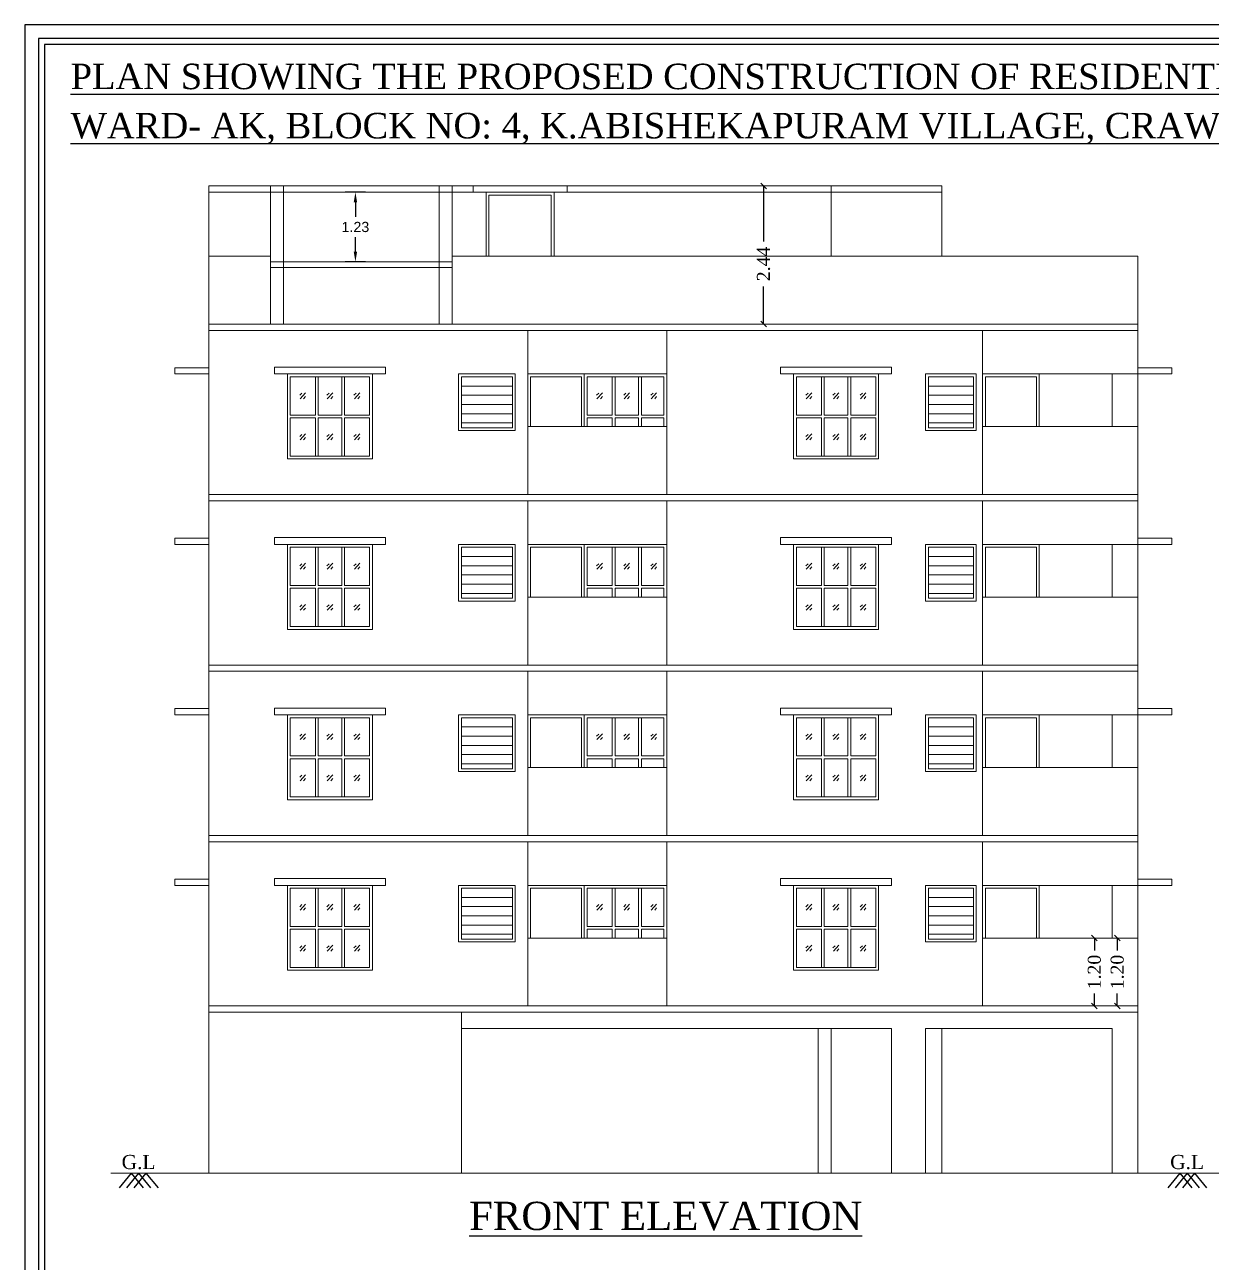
# Model space of a CAD drawing. Header units: metres. Extents: x 6 to 169, y 61 to 125.
# Drawn here: x 5.62 to 26.56, y 102.66 to 124.51 of the extents above; entities that cross this region are included whole.
import ezdxf
from ezdxf.enums import TextEntityAlignment as Align

# ---------------------------------------------------------------- set-up
doc = ezdxf.new("R2010")
doc.units = ezdxf.units.M
doc.header["$MEASUREMENT"] = 0
doc.header["$PDMODE"] = 3
doc.layers.get('0').update_dxf_attribs({"lineweight": 5})
doc.layers.get('DEFPOINTS').update_dxf_attribs({"lineweight": 5})
for name, color, linetype in [('BLK_1_FLR_1_BALCONY_1', 5, 'Continuous'), ('BLK_1_FLR_1_BALCONY_2', 5, 'Continuous'), ('BLK_1_ROOF_WATER_TANK_HT', 235, 'Continuous'), ('BLK_1_STAIR_HEADROOM', 1, 'Continuous')]:
    doc.layers.add(name, color=color, linetype=linetype)
doc.styles.add('Isa-', font='times.ttf')
doc.styles.get("Standard").update_dxf_attribs({"font": 'arial.ttf'})
doc.styles.add('STYLE2', font='times.ttf')
doc.dimstyles.new('Copy of ISO-25', dxfattribs={"dimscale": 0, "dimtxt": 0.23, "dimasz": 0.1, "dimexe": 1.25, "dimexo": 0.625, "dimgap": 0.11, "dimtad": 0, "dimzin": 1, "dimdsep": 46, "dimtxsty": 'STYLE2', "dimblk": 'OBLIQUE', "dimcen": 0, "dimse1": 1, "dimse2": 1, "dimclrd": 1, "dimclrt": 3, "dimadec": 0, "dimazin": 2, "dimtfac": 1, "dimtix": 1, "dimtofl": 0, "dimtmove": 0, "dimatfit": 3, "dimldrblk": 'OBLIQUE', "dimfxl": 0, "dimtolj": 1, "dimarcsym": 0})
doc.dimstyles.new('STANDARD$0', dxfattribs={"dimtxt": 0.3, "dimasz": 0.3, "dimexe": 3, "dimexo": 1, "dimgap": 1.5, "dimtad": 1, "dimdec": 1, "dimzin": 1, "dimdsep": 46, "dimtxsty": 'Standard', "dimblk": 'OBLIQUE', "dimcen": 0.09375, "dimdle": 1, "dimclrd": 8, "dimclre": 8, "dimclrt": 7, "dimadec": 1, "dimazin": 0, "dimtfac": 1, "dimtdec": 1, "dimtix": 1, "dimtmove": 2, "dimatfit": 3, "dimldrblk": 'ARCHTICK', "dimfxl": 0, "dimfrac": 2, "dimtolj": 1, "dimtzin": 0, "dimarcsym": 0})

# ---------------------------------------------------------------- blocks, each defined once
blk = doc.blocks.new('_Oblique')
at = {"color": 0, "linetype": 'ByBlock', "lineweight": -2}
blk.add_line((-0.5, -0.5), (0.5, 0.5), dxfattribs=at)
blk = doc.blocks.new('*D786')
at = {"layer": 'BLK_1_STAIR_HEADROOM', "lineweight": -2}
for p, q in [((18.661, 121.667), (18.661, 120.687)), ((18.661, 119.227), (18.661, 119.892))]:
    blk.add_line(p, q, dxfattribs=at)
at = {"layer": 'DEFPOINTS', "color": 0}
for p in [(19.211, 121.667), (9.738, 119.227), (18.661, 119.227)]:
    blk.add_point(p, dxfattribs=at)
at = {"layer": 'BLK_1_STAIR_HEADROOM', "lineweight": -2, "xscale": 0.1, "yscale": 0.1, "zscale": 0.1}
for p, rotation in [((18.661, 121.667), 90), ((18.661, 119.227), 270)]:
    blk.add_blockref('_Oblique', p, dxfattribs=dict(at, rotation=rotation))
at = {"layer": 'BLK_1_STAIR_HEADROOM', "insert": (18.661, 120.29), "char_height": 0.23, "attachment_point": 5, "rotation": 90, "style": 'STYLE2'}
blk.add_mtext('\\A1;2.44', dxfattribs=at)
blk = doc.blocks.new('*D787')
at = {"layer": 'BLK_1_FLR_1_BALCONY_1', "color": 0, "lineweight": -2}
for p, q in [((24.906, 108.387), (24.906, 108.169)), ((24.906, 107.187), (24.906, 107.406))]:
    blk.add_line(p, q, dxfattribs=at)
at = {"layer": 'DEFPOINTS', "color": 0}
for p in [(25.267, 108.387), (24.906, 107.187), (25.267, 107.187)]:
    blk.add_point(p, dxfattribs=at)
at = {"layer": 'BLK_1_FLR_1_BALCONY_1', "color": 0, "lineweight": -2, "xscale": 0.1, "yscale": 0.1, "zscale": 0.1}
for p, rotation in [((24.906, 108.387), 90), ((24.906, 107.187), 270)]:
    blk.add_blockref('_Oblique', p, dxfattribs=dict(at, rotation=rotation))
at = {"layer": 'BLK_1_FLR_1_BALCONY_1', "insert": (24.906, 107.787), "char_height": 0.23, "attachment_point": 5, "rotation": 90, "style": 'STYLE2'}
blk.add_mtext('\\A1;1.20', dxfattribs=at)
blk = doc.blocks.new('*D654')
at = {"layer": 'BLK_1_FLR_1_BALCONY_2', "color": 0, "lineweight": -2}
for p, q in [((24.502, 108.387), (24.502, 108.169)), ((24.502, 107.187), (24.502, 107.406))]:
    blk.add_line(p, q, dxfattribs=at)
at = {"layer": 'DEFPOINTS', "color": 0}
for p in [(24.864, 108.387), (24.502, 107.187), (24.864, 107.187)]:
    blk.add_point(p, dxfattribs=at)
at = {"layer": 'BLK_1_FLR_1_BALCONY_2', "color": 0, "lineweight": -2, "xscale": 0.1, "yscale": 0.1, "zscale": 0.1}
for p, rotation in [((24.502, 108.387), 90), ((24.502, 107.187), 270)]:
    blk.add_blockref('_Oblique', p, dxfattribs=dict(at, rotation=rotation))
at = {"layer": 'BLK_1_FLR_1_BALCONY_2', "insert": (24.502, 107.787), "char_height": 0.23, "attachment_point": 5, "rotation": 90, "style": 'STYLE2'}
blk.add_mtext('\\A1;1.20', dxfattribs=at)
blk = doc.blocks.new('*D801')
at = {"layer": 'BLK_1_ROOF_WATER_TANK_HT', "color": 0, "lineweight": -2}
for p, q in [((11.636, 121.557), (11.276, 121.557)), ((11.456, 121.377), (11.456, 121.124)), ((11.456, 120.507), (11.456, 120.76)), ((11.636, 120.327), (11.276, 120.327))]:
    blk.add_line(p, q, dxfattribs=at)
at = {"layer": 'BLK_1_ROOF_WATER_TANK_HT', "color": 0}
for points in [[(11.426, 121.377), (11.486, 121.377), (11.456, 121.557)], [(11.426, 120.507), (11.486, 120.507), (11.456, 120.327)]]:
    blk.add_solid(points, dxfattribs=at)
at = {"layer": 'DEFPOINTS', "color": 0}
for p in [(11.456, 121.557), (11.874, 121.557), (11.874, 120.327)]:
    blk.add_point(p, dxfattribs=at)
at = {"layer": 'BLK_1_ROOF_WATER_TANK_HT', "color": 0, "insert": (11.456, 120.942), "char_height": 0.18, "attachment_point": 5}
blk.add_mtext('\\A1;1.23', dxfattribs=at)

msp = doc.modelspace()

# ---------------------------------------------------------------- linework, layer by layer
for p, q in [((8.86707, 121.6674), (8.86707, 104.2374)), ((8.86707, 121.6674), (9.95707, 121.6674)), ((8.86707, 121.5574), (9.95707, 121.5574)), ((9.95707, 121.6674), (13.16707, 121.6674)), ((9.95707, 119.2274), (9.95707, 121.6674)), ((9.95707, 121.5574), (13.16707, 121.5574)), ((10.18707, 119.2274), (10.18707, 121.6674)), ((12.93707, 121.6674), (12.93707, 119.2274)), ((13.16707, 121.6674), (21.80707, 121.6674)), ((13.16707, 119.2274), (13.16707, 121.6674)), ((13.16707, 121.5574), (21.80707, 121.5574)), ((13.53207, 121.5574), (13.53207, 121.6674)), ((13.76207, 121.5574), (13.76207, 120.4274)), ((14.96207, 121.5574), (14.96207, 120.4274)), ((15.19207, 121.5574), (15.19207, 121.6674)), ((19.85707, 121.6674), (19.85707, 120.4274)), ((21.80707, 120.4274), (21.80707, 121.6674)), ((8.86707, 120.4274), (9.95707, 120.4274)), ((13.16707, 120.4274), (25.26707, 120.4274)), ((25.26707, 120.4274), (25.26707, 104.2374)), ((9.95707, 120.3274), (13.16707, 120.3274)), ((9.95707, 120.2274), (13.16707, 120.2274)), ((8.86707, 119.2274), (25.26707, 119.2274)), ((8.86707, 119.1174), (25.26707, 119.1174)), ((14.49707, 116.2174), (14.49707, 119.1174)), ((16.95207, 116.2174), (16.95207, 119.1174)), ((22.52707, 116.2174), (22.52707, 119.1174)), ((8.26707, 118.3474), (8.26707, 118.4574)), ((8.26707, 118.4574), (8.86707, 118.4574)), ((11.98707, 118.4674), (10.02707, 118.4674)), ((10.02707, 118.4674), (10.02707, 118.3474)), ((11.98707, 118.3474), (11.98707, 118.4674)), ((20.92207, 118.4674), (18.96207, 118.4674)), ((18.96207, 118.4674), (18.96207, 118.3474)), ((20.92207, 118.3474), (20.92207, 118.4674)), ((25.86707, 118.4574), (25.26707, 118.4574)), ((25.86707, 118.3474), (25.86707, 118.4574)), ((8.86707, 118.3474), (8.26707, 118.3474)), ((10.02707, 118.3474), (10.25707, 118.3474)), ((10.74874, 117.6224), (10.74874, 118.2974)), ((10.79874, 117.6224), (10.79874, 118.2974)), ((11.2154, 117.6224), (11.2154, 118.2974)), ((11.2654, 117.6224), (11.2654, 118.2974)), ((11.70707, 117.6224), (11.70707, 118.2974)), ((11.75707, 118.3474), (11.98707, 118.3474)), ((14.49707, 118.3474), (16.90707, 118.3474)), ((15.98874, 117.6224), (15.98874, 118.2974)), ((16.03874, 117.6224), (16.03874, 118.2974)), ((16.4554, 117.6224), (16.4554, 118.2974)), ((16.5054, 117.6224), (16.5054, 118.2974)), ((16.90207, 117.6224), (16.90207, 118.2974)), ((18.96207, 118.3474), (19.19207, 118.3474)), ((19.68374, 117.6224), (19.68374, 118.2974)), ((19.73374, 117.6224), (19.73374, 118.2974)), ((20.1504, 117.6224), (20.1504, 118.2974)), ((20.2004, 117.6224), (20.2004, 118.2974)), ((20.64207, 117.6224), (20.64207, 118.2974)), ((20.69207, 118.3474), (20.92207, 118.3474)), ((22.52707, 118.3474), (25.26707, 118.3474)), ((24.81707, 118.3474), (24.81707, 117.4174)), ((25.26707, 118.3474), (25.86707, 118.3474)), ((10.47264, 117.97034), (10.51266, 118.00633)), ((10.57581, 118.01377), (10.47999, 117.9099)), ((10.9518, 117.97034), (10.99183, 118.00633)), ((11.05498, 118.01377), (10.95916, 117.9099)), ((11.43097, 117.97034), (11.47099, 118.00633)), ((11.53415, 118.01377), (11.43833, 117.9099)), ((13.32707, 118.1344), (14.22707, 118.1344)), ((15.71264, 117.97034), (15.75266, 118.00633)), ((15.81581, 118.01377), (15.71999, 117.9099)), ((16.1918, 117.97034), (16.23183, 118.00633)), ((16.29498, 118.01377), (16.19916, 117.9099)), ((16.67097, 117.97034), (16.71099, 118.00633)), ((16.77415, 118.01377), (16.67833, 117.9099)), ((19.40764, 117.97034), (19.44766, 118.00633)), ((19.51081, 118.01377), (19.41499, 117.9099)), ((19.8868, 117.97034), (19.92683, 118.00633)), ((19.98998, 118.01377), (19.89416, 117.9099)), ((20.36597, 117.97034), (20.40599, 118.00633)), ((20.46915, 118.01377), (20.37333, 117.9099)), ((21.57207, 118.1344), (22.36707, 118.1344)), ((10.54268, 117.91036), (10.5757, 117.94935)), ((11.02184, 117.91036), (11.05486, 117.94935)), ((11.50101, 117.91036), (11.53403, 117.94935)), ((13.32707, 117.97141), (14.22707, 117.97141)), ((13.32707, 117.80842), (14.22707, 117.80842)), ((15.78268, 117.91036), (15.8157, 117.94935)), ((16.26184, 117.91036), (16.29486, 117.94935)), ((16.74101, 117.91036), (16.77403, 117.94935)), ((19.47768, 117.91036), (19.5107, 117.94935)), ((19.95684, 117.91036), (19.98986, 117.94935)), ((20.43601, 117.91036), (20.46903, 117.94935)), ((21.57207, 117.97141), (22.36707, 117.97141)), ((21.57207, 117.80842), (22.36707, 117.80842)), ((10.30707, 117.6224), (10.74874, 117.6224)), ((10.30707, 117.5724), (10.74874, 117.5724)), ((10.74874, 116.8974), (10.74874, 117.5724)), ((10.79874, 117.6224), (11.2154, 117.6224)), ((10.79874, 117.5724), (11.2154, 117.5724)), ((10.79874, 116.8974), (10.79874, 117.5724)), ((11.2154, 116.8974), (11.2154, 117.5724)), ((11.2654, 117.6224), (11.70707, 117.6224)), ((11.2654, 117.5724), (11.70707, 117.5724)), ((11.2654, 116.8974), (11.2654, 117.5724)), ((11.70707, 116.8974), (11.70707, 117.5724)), ((13.32707, 117.64542), (14.22707, 117.64542)), ((15.54707, 117.6224), (15.98874, 117.6224)), ((15.54707, 117.5724), (15.98874, 117.5724)), ((15.98874, 117.4174), (15.98874, 117.5724)), ((16.03874, 117.6224), (16.4554, 117.6224)), ((16.03874, 117.5724), (16.4554, 117.5724)), ((16.03874, 117.4174), (16.03874, 117.5724)), ((16.4554, 117.4174), (16.4554, 117.5724)), ((16.5054, 117.6224), (16.90207, 117.6224)), ((16.5054, 117.5724), (16.90207, 117.5724)), ((16.5054, 117.4174), (16.5054, 117.5724)), ((16.90207, 117.4174), (16.90207, 117.5724)), ((19.24207, 117.6224), (19.68374, 117.6224)), ((19.24207, 117.5724), (19.68374, 117.5724)), ((19.68374, 116.8974), (19.68374, 117.5724)), ((19.73374, 117.6224), (20.1504, 117.6224)), ((19.73374, 117.5724), (20.1504, 117.5724)), ((19.73374, 116.8974), (19.73374, 117.5724)), ((20.1504, 116.8974), (20.1504, 117.5724)), ((20.2004, 117.6224), (20.64207, 117.6224)), ((20.2004, 117.5724), (20.64207, 117.5724)), ((20.2004, 116.8974), (20.2004, 117.5724)), ((20.64207, 116.8974), (20.64207, 117.5724)), ((21.57207, 117.64542), (22.36707, 117.64542)), ((13.32707, 117.48243), (14.22707, 117.48243)), ((14.49707, 117.4174), (16.95207, 117.4174)), ((21.57207, 117.48243), (22.36707, 117.48243)), ((22.52707, 117.4174), (25.26707, 117.4174)), ((10.47264, 117.24534), (10.51266, 117.28133)), ((10.57581, 117.28877), (10.47999, 117.1849)), ((10.54268, 117.18536), (10.5757, 117.22435)), ((10.9518, 117.24534), (10.99183, 117.28133)), ((11.05498, 117.28877), (10.95916, 117.1849)), ((11.02184, 117.18536), (11.05486, 117.22435)), ((11.43097, 117.24534), (11.47099, 117.28133)), ((11.53415, 117.28877), (11.43833, 117.1849)), ((11.50101, 117.18536), (11.53403, 117.22435)), ((19.40764, 117.24534), (19.44766, 117.28133)), ((19.51081, 117.28877), (19.41499, 117.1849)), ((19.47768, 117.18536), (19.5107, 117.22435)), ((19.8868, 117.24534), (19.92683, 117.28133)), ((19.98998, 117.28877), (19.89416, 117.1849)), ((19.95684, 117.18536), (19.98986, 117.22435)), ((20.36597, 117.24534), (20.40599, 117.28133)), ((20.46915, 117.28877), (20.37333, 117.1849)), ((20.43601, 117.18536), (20.46903, 117.22435)), ((8.86707, 116.2174), (25.26707, 116.2174)), ((8.86707, 116.1074), (25.26707, 116.1074)), ((14.49707, 113.2074), (14.49707, 116.1074)), ((16.95207, 113.2074), (16.95207, 116.1074)), ((22.52707, 113.2074), (22.52707, 116.1074)), ((8.26707, 115.3374), (8.26707, 115.4474)), ((8.26707, 115.4474), (8.86707, 115.4474)), ((11.98707, 115.4574), (10.02707, 115.4574)), ((10.02707, 115.4574), (10.02707, 115.3374)), ((11.98707, 115.3374), (11.98707, 115.4574)), ((20.92207, 115.4574), (18.96207, 115.4574)), ((18.96207, 115.4574), (18.96207, 115.3374)), ((20.92207, 115.3374), (20.92207, 115.4574)), ((25.86707, 115.4474), (25.26707, 115.4474)), ((25.86707, 115.3374), (25.86707, 115.4474)), ((8.86707, 115.3374), (8.26707, 115.3374)), ((10.02707, 115.3374), (10.25707, 115.3374)), ((10.74874, 114.6124), (10.74874, 115.2874)), ((10.79874, 114.6124), (10.79874, 115.2874)), ((11.2154, 114.6124), (11.2154, 115.2874)), ((11.2654, 114.6124), (11.2654, 115.2874)), ((11.70707, 114.6124), (11.70707, 115.2874)), ((11.75707, 115.3374), (11.98707, 115.3374)), ((14.49707, 115.3374), (16.90707, 115.3374)), ((15.98874, 114.6124), (15.98874, 115.2874)), ((16.03874, 114.6124), (16.03874, 115.2874)), ((16.4554, 114.6124), (16.4554, 115.2874)), ((16.5054, 114.6124), (16.5054, 115.2874)), ((16.90207, 114.6124), (16.90207, 115.2874)), ((18.96207, 115.3374), (19.19207, 115.3374)), ((19.68374, 114.6124), (19.68374, 115.2874)), ((19.73374, 114.6124), (19.73374, 115.2874)), ((20.1504, 114.6124), (20.1504, 115.2874)), ((20.2004, 114.6124), (20.2004, 115.2874)), ((20.64207, 114.6124), (20.64207, 115.2874)), ((20.69207, 115.3374), (20.92207, 115.3374)), ((22.52707, 115.3374), (25.26707, 115.3374)), ((24.81707, 115.3374), (24.81707, 114.4074)), ((25.26707, 115.3374), (25.86707, 115.3374)), ((10.47264, 114.96034), (10.51266, 114.99633)), ((10.57581, 115.00377), (10.47999, 114.8999)), ((10.9518, 114.96034), (10.99183, 114.99633)), ((11.05498, 115.00377), (10.95916, 114.8999)), ((11.43097, 114.96034), (11.47099, 114.99633)), ((11.53415, 115.00377), (11.43833, 114.8999)), ((13.32707, 115.1244), (14.22707, 115.1244)), ((13.32707, 114.96141), (14.22707, 114.96141)), ((15.71264, 114.96034), (15.75266, 114.99633)), ((15.81581, 115.00377), (15.71999, 114.8999)), ((16.1918, 114.96034), (16.23183, 114.99633)), ((16.29498, 115.00377), (16.19916, 114.8999)), ((16.67097, 114.96034), (16.71099, 114.99633)), ((16.77415, 115.00377), (16.67833, 114.8999)), ((19.40764, 114.96034), (19.44766, 114.99633)), ((19.51081, 115.00377), (19.41499, 114.8999)), ((19.8868, 114.96034), (19.92683, 114.99633)), ((19.98998, 115.00377), (19.89416, 114.8999)), ((20.36597, 114.96034), (20.40599, 114.99633)), ((20.46915, 115.00377), (20.37333, 114.8999)), ((21.57207, 115.1244), (22.36707, 115.1244)), ((21.57207, 114.96141), (22.36707, 114.96141)), ((10.54268, 114.90036), (10.5757, 114.93935)), ((11.02184, 114.90036), (11.05486, 114.93935)), ((11.50101, 114.90036), (11.53403, 114.93935)), ((13.32707, 114.79842), (14.22707, 114.79842)), ((15.78268, 114.90036), (15.8157, 114.93935)), ((16.26184, 114.90036), (16.29486, 114.93935)), ((16.74101, 114.90036), (16.77403, 114.93935)), ((19.47768, 114.90036), (19.5107, 114.93935)), ((19.95684, 114.90036), (19.98986, 114.93935)), ((20.43601, 114.90036), (20.46903, 114.93935)), ((21.57207, 114.79842), (22.36707, 114.79842)), ((10.30707, 114.6124), (10.74874, 114.6124)), ((10.30707, 114.5624), (10.74874, 114.5624)), ((10.74874, 113.8874), (10.74874, 114.5624)), ((10.79874, 114.6124), (11.2154, 114.6124)), ((10.79874, 114.5624), (11.2154, 114.5624)), ((10.79874, 113.8874), (10.79874, 114.5624)), ((11.2154, 113.8874), (11.2154, 114.5624)), ((11.2654, 114.6124), (11.70707, 114.6124)), ((11.2654, 114.5624), (11.70707, 114.5624)), ((11.2654, 113.8874), (11.2654, 114.5624)), ((11.70707, 113.8874), (11.70707, 114.5624)), ((13.32707, 114.63542), (14.22707, 114.63542)), ((15.54707, 114.6124), (15.98874, 114.6124)), ((15.54707, 114.5624), (15.98874, 114.5624)), ((15.98874, 114.4074), (15.98874, 114.5624)), ((16.03874, 114.6124), (16.4554, 114.6124)), ((16.03874, 114.5624), (16.4554, 114.5624)), ((16.03874, 114.4074), (16.03874, 114.5624)), ((16.4554, 114.4074), (16.4554, 114.5624)), ((16.5054, 114.6124), (16.90207, 114.6124)), ((16.5054, 114.5624), (16.90207, 114.5624)), ((16.5054, 114.4074), (16.5054, 114.5624)), ((16.90207, 114.4074), (16.90207, 114.5624)), ((19.24207, 114.6124), (19.68374, 114.6124)), ((19.24207, 114.5624), (19.68374, 114.5624)), ((19.68374, 113.8874), (19.68374, 114.5624)), ((19.73374, 114.6124), (20.1504, 114.6124)), ((19.73374, 114.5624), (20.1504, 114.5624)), ((19.73374, 113.8874), (19.73374, 114.5624)), ((20.1504, 113.8874), (20.1504, 114.5624)), ((20.2004, 114.6124), (20.64207, 114.6124)), ((20.2004, 114.5624), (20.64207, 114.5624)), ((20.2004, 113.8874), (20.2004, 114.5624)), ((20.64207, 113.8874), (20.64207, 114.5624)), ((21.57207, 114.63542), (22.36707, 114.63542)), ((13.32707, 114.47243), (14.22707, 114.47243)), ((14.49707, 114.4074), (16.95207, 114.4074)), ((21.57207, 114.47243), (22.36707, 114.47243)), ((22.52707, 114.4074), (25.26707, 114.4074)), ((10.47264, 114.23534), (10.51266, 114.27133)), ((10.57581, 114.27877), (10.47999, 114.1749)), ((10.54268, 114.17536), (10.5757, 114.21435)), ((10.9518, 114.23534), (10.99183, 114.27133)), ((11.05498, 114.27877), (10.95916, 114.1749)), ((11.02184, 114.17536), (11.05486, 114.21435)), ((11.43097, 114.23534), (11.47099, 114.27133)), ((11.53415, 114.27877), (11.43833, 114.1749)), ((11.50101, 114.17536), (11.53403, 114.21435)), ((19.40764, 114.23534), (19.44766, 114.27133)), ((19.51081, 114.27877), (19.41499, 114.1749)), ((19.47768, 114.17536), (19.5107, 114.21435)), ((19.8868, 114.23534), (19.92683, 114.27133)), ((19.98998, 114.27877), (19.89416, 114.1749)), ((19.95684, 114.17536), (19.98986, 114.21435)), ((20.36597, 114.23534), (20.40599, 114.27133)), ((20.46915, 114.27877), (20.37333, 114.1749)), ((20.43601, 114.17536), (20.46903, 114.21435)), ((8.86707, 113.2074), (25.26707, 113.2074)), ((8.86707, 113.0974), (25.26707, 113.0974)), ((14.49707, 110.1974), (14.49707, 113.0974)), ((16.95207, 110.1974), (16.95207, 113.0974)), ((22.52707, 110.1974), (22.52707, 113.0974)), ((8.26707, 112.3274), (8.26707, 112.4374)), ((8.26707, 112.4374), (8.86707, 112.4374)), ((8.86707, 112.3274), (8.26707, 112.3274)), ((11.98707, 112.4474), (10.02707, 112.4474)), ((10.02707, 112.4474), (10.02707, 112.3274)), ((10.02707, 112.3274), (10.25707, 112.3274)), ((11.75707, 112.3274), (11.98707, 112.3274)), ((11.98707, 112.3274), (11.98707, 112.4474)), ((14.49707, 112.3274), (16.90707, 112.3274)), ((20.92207, 112.4474), (18.96207, 112.4474)), ((18.96207, 112.4474), (18.96207, 112.3274)), ((18.96207, 112.3274), (19.19207, 112.3274)), ((20.69207, 112.3274), (20.92207, 112.3274)), ((20.92207, 112.3274), (20.92207, 112.4474)), ((22.52707, 112.3274), (25.26707, 112.3274)), ((24.81707, 112.3274), (24.81707, 111.3974)), ((25.86707, 112.4374), (25.26707, 112.4374)), ((25.26707, 112.3274), (25.86707, 112.3274)), ((25.86707, 112.3274), (25.86707, 112.4374)), ((10.74874, 111.6024), (10.74874, 112.2774)), ((10.79874, 111.6024), (10.79874, 112.2774)), ((11.2154, 111.6024), (11.2154, 112.2774)), ((11.2654, 111.6024), (11.2654, 112.2774)), ((11.70707, 111.6024), (11.70707, 112.2774)), ((13.32707, 112.1144), (14.22707, 112.1144)), ((15.98874, 111.6024), (15.98874, 112.2774)), ((16.03874, 111.6024), (16.03874, 112.2774)), ((16.4554, 111.6024), (16.4554, 112.2774)), ((16.5054, 111.6024), (16.5054, 112.2774)), ((16.90207, 111.6024), (16.90207, 112.2774)), ((19.68374, 111.6024), (19.68374, 112.2774)), ((19.73374, 111.6024), (19.73374, 112.2774)), ((20.1504, 111.6024), (20.1504, 112.2774)), ((20.2004, 111.6024), (20.2004, 112.2774)), ((20.64207, 111.6024), (20.64207, 112.2774)), ((21.57207, 112.1144), (22.36707, 112.1144)), ((10.47264, 111.95034), (10.51266, 111.98633)), ((10.57581, 111.99377), (10.47999, 111.8899)), ((10.54268, 111.89036), (10.5757, 111.92935)), ((10.9518, 111.95034), (10.99183, 111.98633)), ((11.05498, 111.99377), (10.95916, 111.8899)), ((11.02184, 111.89036), (11.05486, 111.92935)), ((11.43097, 111.95034), (11.47099, 111.98633)), ((11.53415, 111.99377), (11.43833, 111.8899)), ((11.50101, 111.89036), (11.53403, 111.92935)), ((13.32707, 111.95141), (14.22707, 111.95141)), ((15.71264, 111.95034), (15.75266, 111.98633)), ((15.81581, 111.99377), (15.71999, 111.8899)), ((15.78268, 111.89036), (15.8157, 111.92935)), ((16.1918, 111.95034), (16.23183, 111.98633)), ((16.29498, 111.99377), (16.19916, 111.8899)), ((16.26184, 111.89036), (16.29486, 111.92935)), ((16.67097, 111.95034), (16.71099, 111.98633)), ((16.77415, 111.99377), (16.67833, 111.8899)), ((16.74101, 111.89036), (16.77403, 111.92935)), ((19.40764, 111.95034), (19.44766, 111.98633)), ((19.51081, 111.99377), (19.41499, 111.8899)), ((19.47768, 111.89036), (19.5107, 111.92935)), ((19.8868, 111.95034), (19.92683, 111.98633)), ((19.98998, 111.99377), (19.89416, 111.8899)), ((19.95684, 111.89036), (19.98986, 111.92935)), ((20.36597, 111.95034), (20.40599, 111.98633)), ((20.46915, 111.99377), (20.37333, 111.8899)), ((20.43601, 111.89036), (20.46903, 111.92935)), ((21.57207, 111.95141), (22.36707, 111.95141)), ((13.32707, 111.78842), (14.22707, 111.78842)), ((21.57207, 111.78842), (22.36707, 111.78842)), ((10.30707, 111.6024), (10.74874, 111.6024)), ((10.30707, 111.5524), (10.74874, 111.5524)), ((10.74874, 110.8774), (10.74874, 111.5524)), ((10.79874, 111.6024), (11.2154, 111.6024)), ((10.79874, 111.5524), (11.2154, 111.5524)), ((10.79874, 110.8774), (10.79874, 111.5524)), ((11.2154, 110.8774), (11.2154, 111.5524)), ((11.2654, 111.6024), (11.70707, 111.6024)), ((11.2654, 111.5524), (11.70707, 111.5524)), ((11.2654, 110.8774), (11.2654, 111.5524)), ((11.70707, 110.8774), (11.70707, 111.5524)), ((13.32707, 111.62542), (14.22707, 111.62542)), ((13.32707, 111.46243), (14.22707, 111.46243)), ((15.54707, 111.6024), (15.98874, 111.6024)), ((15.54707, 111.5524), (15.98874, 111.5524)), ((15.98874, 111.3974), (15.98874, 111.5524)), ((16.03874, 111.6024), (16.4554, 111.6024)), ((16.03874, 111.5524), (16.4554, 111.5524)), ((16.03874, 111.3974), (16.03874, 111.5524)), ((16.4554, 111.3974), (16.4554, 111.5524)), ((16.5054, 111.6024), (16.90207, 111.6024)), ((16.5054, 111.5524), (16.90207, 111.5524)), ((16.5054, 111.3974), (16.5054, 111.5524)), ((16.90207, 111.3974), (16.90207, 111.5524)), ((19.24207, 111.6024), (19.68374, 111.6024)), ((19.24207, 111.5524), (19.68374, 111.5524)), ((19.68374, 110.8774), (19.68374, 111.5524)), ((19.73374, 111.6024), (20.1504, 111.6024)), ((19.73374, 111.5524), (20.1504, 111.5524)), ((19.73374, 110.8774), (19.73374, 111.5524)), ((20.1504, 110.8774), (20.1504, 111.5524)), ((20.2004, 111.6024), (20.64207, 111.6024)), ((20.2004, 111.5524), (20.64207, 111.5524)), ((20.2004, 110.8774), (20.2004, 111.5524)), ((20.64207, 110.8774), (20.64207, 111.5524)), ((21.57207, 111.62542), (22.36707, 111.62542)), ((21.57207, 111.46243), (22.36707, 111.46243)), ((10.47264, 111.22534), (10.51266, 111.26133)), ((10.57581, 111.26877), (10.47999, 111.1649)), ((10.9518, 111.22534), (10.99183, 111.26133)), ((11.05498, 111.26877), (10.95916, 111.1649)), ((11.43097, 111.22534), (11.47099, 111.26133)), ((11.53415, 111.26877), (11.43833, 111.1649)), ((14.49707, 111.3974), (16.95207, 111.3974)), ((19.40764, 111.22534), (19.44766, 111.26133)), ((19.51081, 111.26877), (19.41499, 111.1649)), ((19.8868, 111.22534), (19.92683, 111.26133)), ((19.98998, 111.26877), (19.89416, 111.1649)), ((20.36597, 111.22534), (20.40599, 111.26133)), ((20.46915, 111.26877), (20.37333, 111.1649)), ((22.52707, 111.3974), (25.26707, 111.3974)), ((10.54268, 111.16536), (10.5757, 111.20435)), ((11.02184, 111.16536), (11.05486, 111.20435)), ((11.50101, 111.16536), (11.53403, 111.20435)), ((19.47768, 111.16536), (19.5107, 111.20435)), ((19.95684, 111.16536), (19.98986, 111.20435)), ((20.43601, 111.16536), (20.46903, 111.20435)), ((8.86707, 110.1974), (25.26707, 110.1974)), ((8.86707, 110.0874), (25.26707, 110.0874)), ((14.49707, 107.1874), (14.49707, 110.0874)), ((16.95207, 107.1874), (16.95207, 110.0874)), ((22.52707, 107.1874), (22.52707, 110.0874)), ((8.26707, 109.3174), (8.26707, 109.4274)), ((8.26707, 109.4274), (8.86707, 109.4274)), ((8.86707, 109.3174), (8.26707, 109.3174)), ((11.98707, 109.4374), (10.02707, 109.4374)), ((10.02707, 109.4374), (10.02707, 109.3174)), ((10.02707, 109.3174), (10.25707, 109.3174)), ((10.74874, 108.5924), (10.74874, 109.2674)), ((10.79874, 108.5924), (10.79874, 109.2674)), ((11.2154, 108.5924), (11.2154, 109.2674)), ((11.2654, 108.5924), (11.2654, 109.2674)), ((11.70707, 108.5924), (11.70707, 109.2674)), ((11.75707, 109.3174), (11.98707, 109.3174)), ((11.98707, 109.3174), (11.98707, 109.4374)), ((14.49707, 109.3174), (16.90707, 109.3174)), ((15.98874, 108.5924), (15.98874, 109.2674)), ((16.03874, 108.5924), (16.03874, 109.2674)), ((16.4554, 108.5924), (16.4554, 109.2674)), ((16.5054, 108.5924), (16.5054, 109.2674)), ((16.90207, 108.5924), (16.90207, 109.2674)), ((20.92207, 109.4374), (18.96207, 109.4374)), ((18.96207, 109.4374), (18.96207, 109.3174)), ((18.96207, 109.3174), (19.19207, 109.3174)), ((19.68374, 108.5924), (19.68374, 109.2674)), ((19.73374, 108.5924), (19.73374, 109.2674)), ((20.1504, 108.5924), (20.1504, 109.2674)), ((20.2004, 108.5924), (20.2004, 109.2674)), ((20.64207, 108.5924), (20.64207, 109.2674)), ((20.69207, 109.3174), (20.92207, 109.3174)), ((20.92207, 109.3174), (20.92207, 109.4374)), ((22.52707, 109.3174), (25.26707, 109.3174)), ((24.81707, 109.3174), (24.81707, 108.3874)), ((25.86707, 109.4274), (25.26707, 109.4274)), ((25.26707, 109.3174), (25.86707, 109.3174)), ((25.86707, 109.3174), (25.86707, 109.4274)), ((13.32707, 109.1044), (14.22707, 109.1044)), ((21.57207, 109.1044), (22.36707, 109.1044)), ((10.47264, 108.94034), (10.51266, 108.97633)), ((10.57581, 108.98377), (10.47999, 108.8799)), ((10.54268, 108.88036), (10.5757, 108.91935)), ((10.9518, 108.94034), (10.99183, 108.97633)), ((11.05498, 108.98377), (10.95916, 108.8799)), ((11.02184, 108.88036), (11.05486, 108.91935)), ((11.43097, 108.94034), (11.47099, 108.97633)), ((11.53415, 108.98377), (11.43833, 108.8799)), ((11.50101, 108.88036), (11.53403, 108.91935)), ((13.32707, 108.94141), (14.22707, 108.94141)), ((15.71264, 108.94034), (15.75266, 108.97633)), ((15.81581, 108.98377), (15.71999, 108.8799)), ((15.78268, 108.88036), (15.8157, 108.91935)), ((16.1918, 108.94034), (16.23183, 108.97633)), ((16.29498, 108.98377), (16.19916, 108.8799)), ((16.26184, 108.88036), (16.29486, 108.91935)), ((16.67097, 108.94034), (16.71099, 108.97633)), ((16.77415, 108.98377), (16.67833, 108.8799)), ((16.74101, 108.88036), (16.77403, 108.91935)), ((19.40764, 108.94034), (19.44766, 108.97633)), ((19.51081, 108.98377), (19.41499, 108.8799)), ((19.47768, 108.88036), (19.5107, 108.91935)), ((19.8868, 108.94034), (19.92683, 108.97633)), ((19.98998, 108.98377), (19.89416, 108.8799)), ((19.95684, 108.88036), (19.98986, 108.91935)), ((20.36597, 108.94034), (20.40599, 108.97633)), ((20.46915, 108.98377), (20.37333, 108.8799)), ((20.43601, 108.88036), (20.46903, 108.91935)), ((21.57207, 108.94141), (22.36707, 108.94141)), ((13.32707, 108.77842), (14.22707, 108.77842)), ((13.32707, 108.61542), (14.22707, 108.61542)), ((21.57207, 108.77842), (22.36707, 108.77842)), ((21.57207, 108.61542), (22.36707, 108.61542)), ((10.30707, 108.5924), (10.74874, 108.5924)), ((10.30707, 108.5424), (10.74874, 108.5424)), ((10.74874, 107.8674), (10.74874, 108.5424)), ((10.79874, 108.5924), (11.2154, 108.5924)), ((10.79874, 108.5424), (11.2154, 108.5424)), ((10.79874, 107.8674), (10.79874, 108.5424)), ((11.2154, 107.8674), (11.2154, 108.5424)), ((11.2654, 108.5924), (11.70707, 108.5924)), ((11.2654, 108.5424), (11.70707, 108.5424)), ((11.2654, 107.8674), (11.2654, 108.5424)), ((11.70707, 107.8674), (11.70707, 108.5424)), ((13.32707, 108.45243), (14.22707, 108.45243)), ((14.49707, 108.3874), (16.95207, 108.3874)), ((15.54707, 108.5924), (15.98874, 108.5924)), ((15.54707, 108.5424), (15.98874, 108.5424)), ((15.98874, 108.3874), (15.98874, 108.5424)), ((16.03874, 108.5924), (16.4554, 108.5924)), ((16.03874, 108.5424), (16.4554, 108.5424)), ((16.03874, 108.3874), (16.03874, 108.5424)), ((16.4554, 108.3874), (16.4554, 108.5424)), ((16.5054, 108.5924), (16.90207, 108.5924)), ((16.5054, 108.5424), (16.90207, 108.5424)), ((16.5054, 108.3874), (16.5054, 108.5424)), ((16.90207, 108.3874), (16.90207, 108.5424)), ((19.24207, 108.5924), (19.68374, 108.5924)), ((19.24207, 108.5424), (19.68374, 108.5424)), ((19.68374, 107.8674), (19.68374, 108.5424)), ((19.73374, 108.5924), (20.1504, 108.5924)), ((19.73374, 108.5424), (20.1504, 108.5424)), ((19.73374, 107.8674), (19.73374, 108.5424)), ((20.1504, 107.8674), (20.1504, 108.5424)), ((20.2004, 108.5924), (20.64207, 108.5924)), ((20.2004, 108.5424), (20.64207, 108.5424)), ((20.2004, 107.8674), (20.2004, 108.5424)), ((20.64207, 107.8674), (20.64207, 108.5424)), ((21.57207, 108.45243), (22.36707, 108.45243)), ((22.52707, 108.3874), (25.26707, 108.3874)), ((10.47264, 108.21534), (10.51266, 108.25133)), ((10.57581, 108.25877), (10.47999, 108.1549)), ((10.54268, 108.15536), (10.5757, 108.19435)), ((10.9518, 108.21534), (10.99183, 108.25133)), ((11.05498, 108.25877), (10.95916, 108.1549)), ((11.02184, 108.15536), (11.05486, 108.19435)), ((11.43097, 108.21534), (11.47099, 108.25133)), ((11.53415, 108.25877), (11.43833, 108.1549)), ((11.50101, 108.15536), (11.53403, 108.19435)), ((19.40764, 108.21534), (19.44766, 108.25133)), ((19.51081, 108.25877), (19.41499, 108.1549)), ((19.47768, 108.15536), (19.5107, 108.19435)), ((19.8868, 108.21534), (19.92683, 108.25133)), ((19.98998, 108.25877), (19.89416, 108.1549)), ((19.95684, 108.15536), (19.98986, 108.19435)), ((20.36597, 108.21534), (20.40599, 108.25133)), ((20.46915, 108.25877), (20.37333, 108.1549)), ((20.43601, 108.15536), (20.46903, 108.19435)), ((8.86707, 107.1874), (25.26707, 107.1874)), ((8.86707, 107.0774), (25.26707, 107.0774)), ((13.32707, 104.2374), (13.32707, 107.0774)), ((13.32707, 106.7874), (20.92207, 106.7874)), ((19.62707, 104.2374), (19.62707, 106.7874)), ((19.85707, 104.2374), (19.85707, 106.7874)), ((20.92207, 104.2374), (20.92207, 106.7874)), ((21.52207, 106.7874), (24.81707, 106.7874)), ((21.52207, 104.2374), (21.52207, 106.7874)), ((21.80707, 104.2374), (21.80707, 106.7874)), ((24.81707, 104.2374), (24.81707, 106.7874)), ((7.14153, 104.2374), (26.77251, 104.2374))]:
    msp.add_line(p, q)
at = {"lineweight": 25}
for p, q in [((7.49774, 104.2374), (7.2861, 103.9733)), ((7.62757, 104.2374), (7.41593, 103.9733)), ((7.49774, 104.2374), (7.71193, 103.9733)), ((7.75739, 104.2374), (7.54575, 103.9733)), ((7.62757, 104.2374), (7.84175, 103.9733)), ((7.75739, 104.2374), (7.97157, 103.9733)), ((26.00776, 104.2374), (25.79612, 103.9733)), ((26.13758, 104.2374), (25.92594, 103.9733)), ((26.00776, 104.2374), (26.22194, 103.9733)), ((26.2674, 104.2374), (26.05576, 103.9733)), ((26.13758, 104.2374), (26.35176, 103.9733)), ((26.2674, 104.2374), (26.48158, 103.9733))]:
    msp.add_line(p, q, dxfattribs=at)
at = {"lineweight": -3}
for points in [[(5.6191, 124.51383), (5.6191, 64.51383), (110.94606, 64.51383), (110.94606, 124.51383)], [(5.8591, 124.27383), (5.8591, 64.75383), (110.70606, 64.75383), (110.70606, 124.27383)], [(5.9691, 124.16383), (5.9691, 64.86383), (110.59606, 64.86383), (110.59606, 124.16383)]]:
    msp.add_lwpolyline(points, close=True, dxfattribs=at)
for points in [[(13.76207, 120.4274), (13.76207, 121.5574), (14.96207, 121.5574), (14.96207, 120.4274)], [(13.81207, 120.4274), (13.81207, 121.5074), (14.91207, 121.5074), (14.91207, 120.4274)], [(11.70707, 118.2974), (10.30707, 118.2974), (10.30707, 117.6224)], [(14.49707, 117.4174), (14.49707, 118.3474), (15.49707, 118.3474), (15.49707, 117.4174)], [(14.54707, 117.4174), (14.54707, 118.2974), (15.44707, 118.2974), (15.44707, 117.4174)], [(16.95207, 117.4174), (16.95207, 118.3474), (15.49707, 118.3474), (15.49707, 117.4174)], [(16.90207, 118.2974), (15.54707, 118.2974), (15.54707, 117.6224)], [(20.64207, 118.2974), (19.24207, 118.2974), (19.24207, 117.6224)], [(22.52707, 116.2174), (22.52707, 118.3474), (23.52707, 118.3474), (23.52707, 117.4174)], [(22.57707, 117.4174), (22.57707, 118.2974), (23.47707, 118.2974), (23.47707, 117.4174)], [(10.30707, 117.5724), (10.30707, 116.8974), (11.70707, 116.8974)], [(15.54707, 117.5724), (15.54707, 117.4174)], [(19.24207, 117.5724), (19.24207, 116.8974), (20.64207, 116.8974)], [(11.70707, 115.2874), (10.30707, 115.2874), (10.30707, 114.6124)], [(14.49707, 114.4074), (14.49707, 115.3374), (15.49707, 115.3374), (15.49707, 114.4074)], [(14.54707, 114.4074), (14.54707, 115.2874), (15.44707, 115.2874), (15.44707, 114.4074)], [(16.95207, 114.4074), (16.95207, 115.3374), (15.49707, 115.3374), (15.49707, 114.4074)], [(16.90207, 115.2874), (15.54707, 115.2874), (15.54707, 114.6124)], [(20.64207, 115.2874), (19.24207, 115.2874), (19.24207, 114.6124)], [(22.52707, 113.2074), (22.52707, 115.3374), (23.52707, 115.3374), (23.52707, 114.4074)], [(22.57707, 114.4074), (22.57707, 115.2874), (23.47707, 115.2874), (23.47707, 114.4074)], [(10.30707, 114.5624), (10.30707, 113.8874), (11.70707, 113.8874)], [(15.54707, 114.5624), (15.54707, 114.4074)], [(19.24207, 114.5624), (19.24207, 113.8874), (20.64207, 113.8874)], [(14.49707, 111.3974), (14.49707, 112.3274), (15.49707, 112.3274), (15.49707, 111.3974)], [(16.95207, 111.3974), (16.95207, 112.3274), (15.49707, 112.3274), (15.49707, 111.3974)], [(22.52707, 110.1974), (22.52707, 112.3274), (23.52707, 112.3274), (23.52707, 111.3974)], [(11.70707, 112.2774), (10.30707, 112.2774), (10.30707, 111.6024)], [(14.54707, 111.3974), (14.54707, 112.2774), (15.44707, 112.2774), (15.44707, 111.3974)], [(16.90207, 112.2774), (15.54707, 112.2774), (15.54707, 111.6024)], [(20.64207, 112.2774), (19.24207, 112.2774), (19.24207, 111.6024)], [(22.57707, 111.3974), (22.57707, 112.2774), (23.47707, 112.2774), (23.47707, 111.3974)], [(10.30707, 111.5524), (10.30707, 110.8774), (11.70707, 110.8774)], [(15.54707, 111.5524), (15.54707, 111.3974)], [(19.24207, 111.5524), (19.24207, 110.8774), (20.64207, 110.8774)], [(11.70707, 109.2674), (10.30707, 109.2674), (10.30707, 108.5924)], [(14.49707, 108.3874), (14.49707, 109.3174), (15.49707, 109.3174), (15.49707, 108.3874)], [(14.54707, 108.3874), (14.54707, 109.2674), (15.44707, 109.2674), (15.44707, 108.3874)], [(16.95207, 108.3874), (16.95207, 109.3174), (15.49707, 109.3174), (15.49707, 108.3874)], [(16.90207, 109.2674), (15.54707, 109.2674), (15.54707, 108.5924)], [(20.64207, 109.2674), (19.24207, 109.2674), (19.24207, 108.5924)], [(22.52707, 107.1874), (22.52707, 109.3174), (23.52707, 109.3174), (23.52707, 108.3874)], [(22.57707, 108.3874), (22.57707, 109.2674), (23.47707, 109.2674), (23.47707, 108.3874)], [(10.30707, 108.5424), (10.30707, 107.8674), (11.70707, 107.8674)], [(15.54707, 108.5424), (15.54707, 108.3874)], [(19.24207, 108.5424), (19.24207, 107.8674), (20.64207, 107.8674)]]:
    msp.add_lwpolyline(points)
for points in [[(11.75707, 116.8474), (11.75707, 118.3474), (10.25707, 118.3474), (10.25707, 116.8474)], [(13.27707, 118.3474), (14.27707, 118.3474), (14.27707, 117.3474), (13.27707, 117.3474)], [(13.32707, 118.2974), (14.22707, 118.2974), (14.22707, 117.3974), (13.32707, 117.3974)], [(20.69207, 116.8474), (20.69207, 118.3474), (19.19207, 118.3474), (19.19207, 116.8474)], [(21.52207, 118.3474), (22.41707, 118.3474), (22.41707, 117.3474), (21.52207, 117.3474)], [(21.57207, 118.2974), (22.36707, 118.2974), (22.36707, 117.3974), (21.57207, 117.3974)], [(11.75707, 113.8374), (11.75707, 115.3374), (10.25707, 115.3374), (10.25707, 113.8374)], [(13.27707, 115.3374), (14.27707, 115.3374), (14.27707, 114.3374), (13.27707, 114.3374)], [(13.32707, 115.2874), (14.22707, 115.2874), (14.22707, 114.3874), (13.32707, 114.3874)], [(20.69207, 113.8374), (20.69207, 115.3374), (19.19207, 115.3374), (19.19207, 113.8374)], [(21.52207, 115.3374), (22.41707, 115.3374), (22.41707, 114.3374), (21.52207, 114.3374)], [(21.57207, 115.2874), (22.36707, 115.2874), (22.36707, 114.3874), (21.57207, 114.3874)], [(11.75707, 110.8274), (11.75707, 112.3274), (10.25707, 112.3274), (10.25707, 110.8274)], [(13.27707, 112.3274), (14.27707, 112.3274), (14.27707, 111.3274), (13.27707, 111.3274)], [(20.69207, 110.8274), (20.69207, 112.3274), (19.19207, 112.3274), (19.19207, 110.8274)], [(21.52207, 112.3274), (22.41707, 112.3274), (22.41707, 111.3274), (21.52207, 111.3274)], [(13.32707, 112.2774), (14.22707, 112.2774), (14.22707, 111.3774), (13.32707, 111.3774)], [(21.57207, 112.2774), (22.36707, 112.2774), (22.36707, 111.3774), (21.57207, 111.3774)], [(11.75707, 107.8174), (11.75707, 109.3174), (10.25707, 109.3174), (10.25707, 107.8174)], [(13.27707, 109.3174), (14.27707, 109.3174), (14.27707, 108.3174), (13.27707, 108.3174)], [(13.32707, 109.2674), (14.22707, 109.2674), (14.22707, 108.3674), (13.32707, 108.3674)], [(20.69207, 107.8174), (20.69207, 109.3174), (19.19207, 109.3174), (19.19207, 107.8174)], [(21.52207, 109.3174), (22.41707, 109.3174), (22.41707, 108.3174), (21.52207, 108.3174)], [(21.57207, 109.2674), (22.36707, 109.2674), (22.36707, 108.3674), (21.57207, 108.3674)]]:
    msp.add_lwpolyline(points, close=True)

# ---------------------------------------------------------------- texts
at = {"lineweight": -3, "style": 'Isa-'}
for s, p in [('%%UPLAN SHOWING THE PROPOSED CONSTRUCTION OF RESIDENTIAL APARTMENT BUILDING AFTER DEMOLISHING THE EXISTING OLD BUILDING IN DOOR NO: 21, AROKIYASAMY PILLAI STREET AT T.S.NO: 31 (OLD S.F.NO: 137/1)', (6.42895, 123.37646)), ('%%UWARD- AK, BLOCK NO: 4, K.ABISHEKAPURAM VILLAGE, CRAWFORD, ZONE-IV, TRICHY CITY CORPORATION.', (6.42895, 122.50738))]:
    msp.add_text(s, height=0.45, dxfattribs=at).set_placement(p)
at = {"lineweight": 25, "style": 'Isa-'}
for p in [(7.62797, 104.30694), (26.13798, 104.30694)]:
    msp.add_text('G.L', height=0.25, dxfattribs=at).set_placement(p, align=Align.CENTER)
at = {"lineweight": -3, "style": 'Isa-'}
msp.add_text('%%UFRONT ELEVATION', height=0.5, dxfattribs=at).set_placement((16.93329, 103.23037), align=Align.CENTER)

# ---------------------------------------------------------------- dimensions: what is measured, and where the dimension line sits
at = {"layer": 'BLK_1_FLR_1_BALCONY_1'}
dim = msp.add_linear_dim(base=(24.9056, 107.1874), p1=(25.26707, 108.3874), p2=(25.26707, 107.1874), angle=90, dimstyle='Copy of ISO-25', override={"dimscale": 1, "dimclrd": 0, "dimclrt": 256}, dxfattribs=at)
dim.commit()
dim.dimension.update_dxf_attribs({"geometry": '*D787', "text_midpoint": (24.9056, 107.7874)})
at = {"layer": 'BLK_1_FLR_1_BALCONY_2'}
dim = msp.add_linear_dim(base=(24.50206, 107.1874), p1=(24.86353, 108.3874), p2=(24.86353, 107.1874), angle=90, dimstyle='Copy of ISO-25', override={"dimscale": 1, "dimclrd": 0, "dimclrt": 256}, dxfattribs=at)
dim.commit()
dim.dimension.update_dxf_attribs({"geometry": '*D654', "text_midpoint": (24.50206, 107.7874)})
at = {"layer": 'BLK_1_ROOF_WATER_TANK_HT'}
dim = msp.add_linear_dim(base=(11.45639, 121.5574), p1=(11.87379, 120.3274), p2=(11.87379, 121.5574), angle=90, dimstyle='STANDARD$0', override={"dimtxt": 0.18, "dimasz": 0.18, "dimexe": 0.18, "dimexo": 0.0625, "dimgap": 0.09, "dimtad": 0, "dimtih": 1, "dimtoh": 1, "dimdec": 2, "dimzin": 0, "dimpost": '', "dimcen": 0.09, "dimdle": 0, "dimclrd": 0, "dimclre": 0, "dimclrt": 0, "dimadec": 0, "dimtdec": 4, "dimtix": 0, "dimtofl": 0, "dimtmove": 1, "dimfxl": 0.18, "dimfxlon": 1, "dimfrac": 0}, dxfattribs=at)
dim.commit()
dim.dimension.update_dxf_attribs({"geometry": '*D801', "text_midpoint": (11.45639, 120.9424)})
at = {"layer": 'BLK_1_STAIR_HEADROOM', "color": 1}
dim = msp.add_linear_dim(base=(18.66089, 119.2274), p1=(19.21125, 121.6674), p2=(9.73841, 119.2274), angle=90, dimstyle='Copy of ISO-25', override={"dimscale": 1, "dimclrd": 256, "dimclrt": 256}, dxfattribs=at)
dim.commit()
dim.dimension.update_dxf_attribs({"geometry": '*D786', "text_midpoint": (18.66089, 120.28981), "dimtype": 160})

doc.saveas('drawing.dxf')
